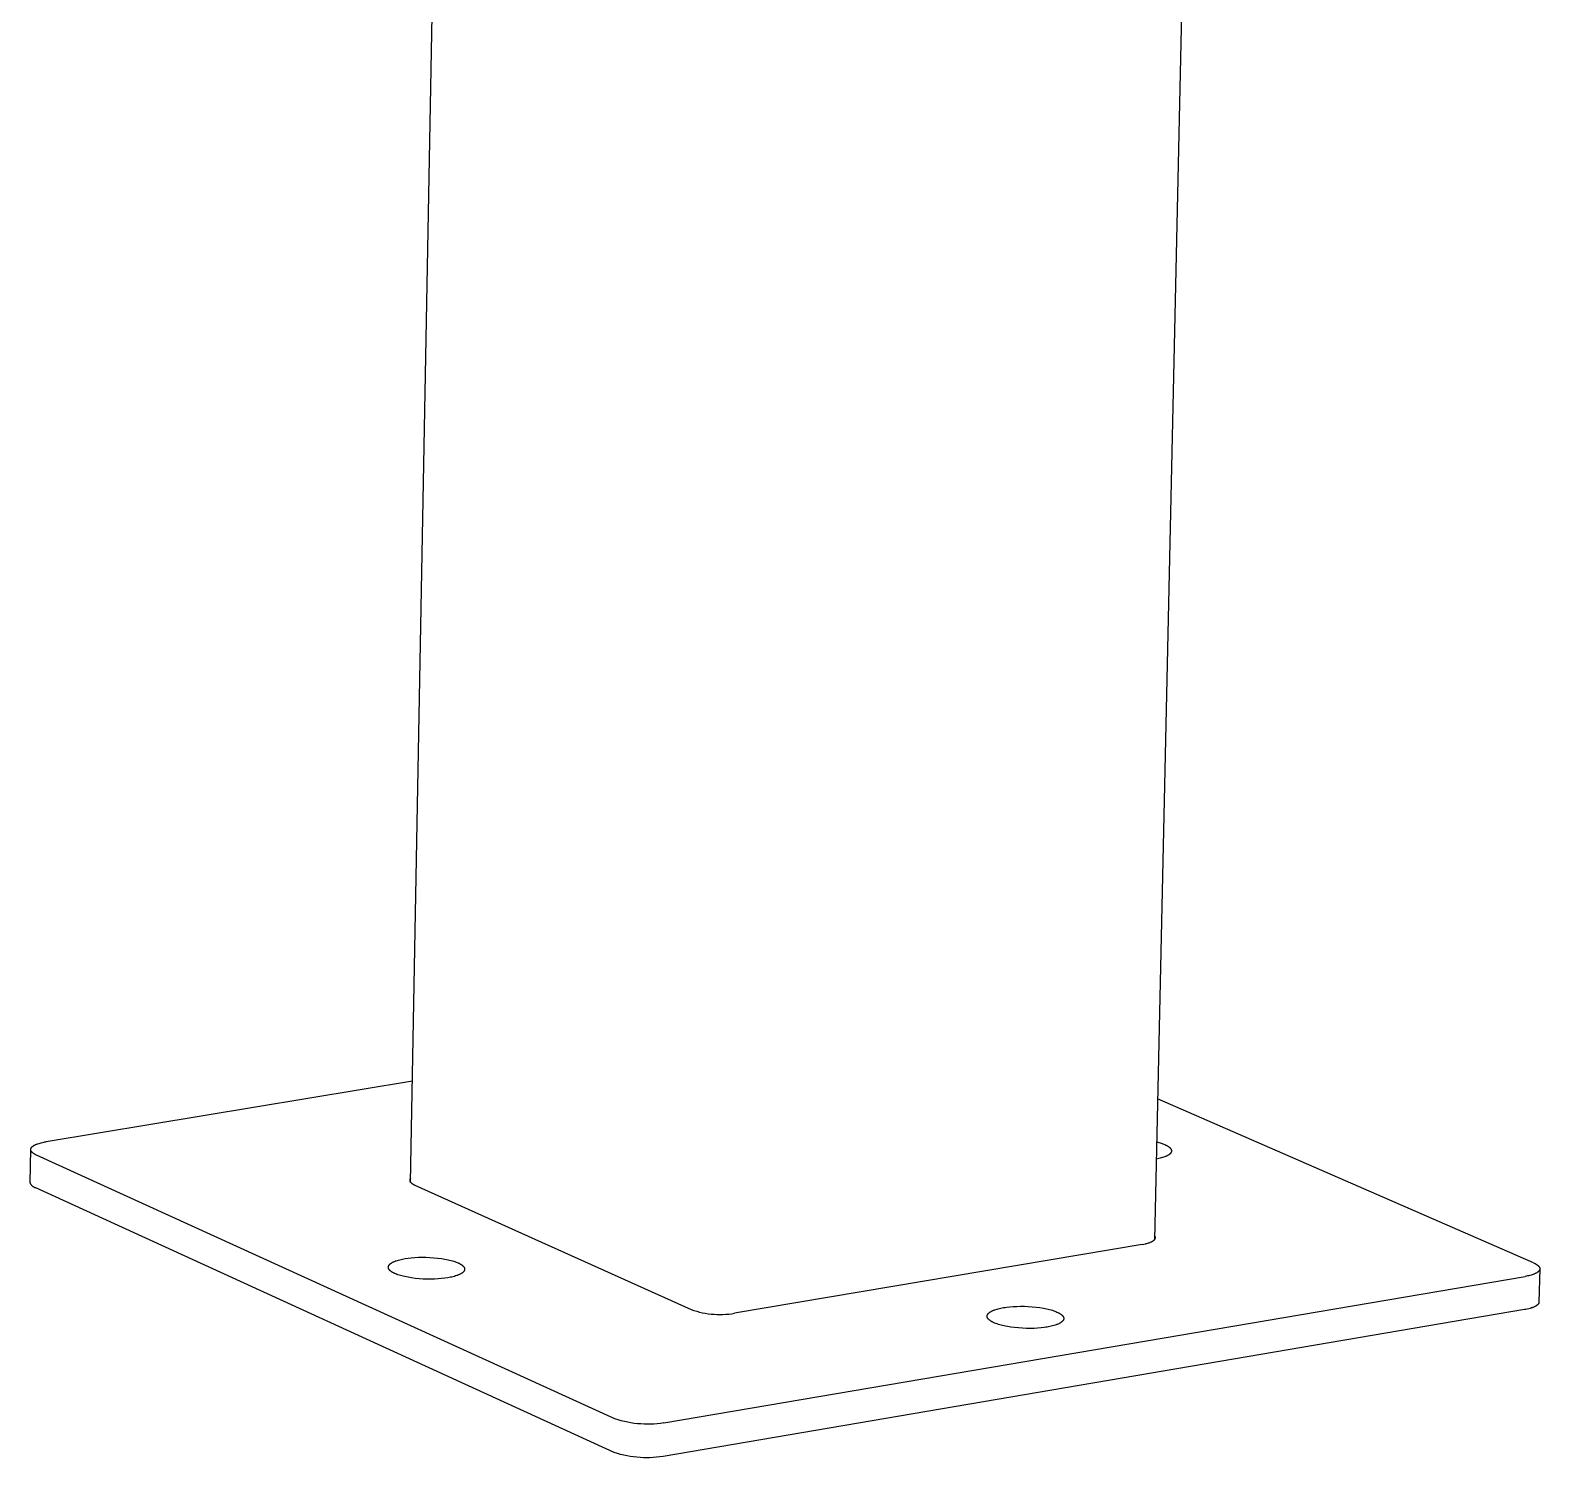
# Model space of a CAD drawing. Header units: millimetres. Extents: x -1656 to 3995, y -637 to 3312.
# Drawn here: x -75.4 to 104.4, y -0.2 to 169.8 of the extents above; entities that cross this region are included whole.
import ezdxf

# ---------------------------------------------------------------- set-up
doc = ezdxf.new("R2010")
doc.units = ezdxf.units.MM
doc.header["$MEASUREMENT"] = 0
doc.layers.add('Utwórz2D linie widoczne', color=7, linetype='Continuous', true_color=0x000000)

msp = doc.modelspace()

# ---------------------------------------------------------------- linework, layer by layer
at = {"layer": 'Utwórz2D linie widoczne'}
for p, q in [((-30.07, 32.64), (-15.07, 840.32)), ((76.47, 837.06), (58.51, 25.8)), ((-29.84, 44.67), (-73.48, 37.48)), ((103.66, 23.05), (58.89, 42.58)), ((-75.38, 32.63), (-75.32, 36.54)), ((-75.32, 36.56), (-75.31, 36.57)), ((-75.32, 36.55), (-75.32, 36.56)), ((-75.32, 36.56), (-75.32, 36.56)), ((-75.32, 36.54), (-75.32, 36.55)), ((-75.32, 36.53), (-75.32, 36.54)), ((-75.31, 36.52), (-75.32, 36.53)), ((-75.32, 36.53), (-75.32, 36.53)), ((-75.31, 36.62), (-75.3, 36.63)), ((-75.31, 36.61), (-75.31, 36.62)), ((-75.31, 36.62), (-75.31, 36.62)), ((-75.31, 36.6), (-75.31, 36.61)), ((-75.31, 36.59), (-75.31, 36.6)), ((-75.31, 36.58), (-75.31, 36.59)), ((-75.31, 36.59), (-75.31, 36.59)), ((-75.31, 36.57), (-75.31, 36.58)), ((-75.31, 36.51), (-75.31, 36.52)), ((-75.31, 36.5), (-75.31, 36.51)), ((-75.31, 36.49), (-75.31, 36.5)), ((-75.31, 36.5), (-75.31, 36.5)), ((-75.31, 36.48), (-75.31, 36.49)), ((-75.31, 36.47), (-75.31, 36.48)), ((-75.3, 36.46), (-75.31, 36.47)), ((-75.31, 36.47), (-75.31, 36.47)), ((-75.3, 36.66), (-75.29, 36.67)), ((-75.3, 36.65), (-75.3, 36.66)), ((-75.3, 36.64), (-75.3, 36.65)), ((-75.3, 36.63), (-75.3, 36.64)), ((-75.3, 36.64), (-75.3, 36.64)), ((-75.3, 36.45), (-75.3, 36.46)), ((-75.3, 36.44), (-75.3, 36.45)), ((-75.3, 36.43), (-75.3, 36.44)), ((-75.3, 36.44), (-75.3, 36.44)), ((-75.29, 36.42), (-75.3, 36.43)), ((-75.29, 36.68), (-75.28, 36.69)), ((-75.29, 36.67), (-75.29, 36.68)), ((-75.29, 36.67), (-75.29, 36.67)), ((-75.29, 36.41), (-75.29, 36.42)), ((-75.28, 36.4), (-75.29, 36.41)), ((-75.29, 36.41), (-75.29, 36.41)), ((-75.28, 36.7), (-75.27, 36.71)), ((-75.28, 36.69), (-75.28, 36.7)), ((-75.28, 36.7), (-75.28, 36.7)), ((-75.28, 36.39), (-75.28, 36.4)), ((-75.28, 36.38), (-75.28, 36.39)), ((-75.27, 36.38), (-75.28, 36.38)), ((-75.27, 36.72), (-75.26, 36.73)), ((-75.27, 36.71), (-75.27, 36.72)), ((-75.27, 36.36), (-75.27, 36.38)), ((-75.26, 36.35), (-75.27, 36.36)), ((-75.26, 36.74), (-75.25, 36.75)), ((-75.26, 36.73), (-75.26, 36.74)), ((-75.26, 36.73), (-75.26, 36.73)), ((-75.25, 36.33), (-75.26, 36.35)), ((-75.25, 36.75), (-75.24, 36.76)), ((-75.24, 36.32), (-75.25, 36.33)), ((-75.24, 36.76), (-75.23, 36.78)), ((-75.23, 36.3), (-75.24, 36.32)), ((-75.23, 36.78), (-75.22, 36.79)), ((-75.22, 36.29), (-75.23, 36.3)), ((-75.22, 36.79), (-75.21, 36.81)), ((-75.21, 36.28), (-75.22, 36.29)), ((-75.21, 36.81), (-75.2, 36.82)), ((-75.2, 36.26), (-75.21, 36.28)), ((-75.2, 36.82), (-75.18, 36.84)), ((-75.18, 36.25), (-75.2, 36.26)), ((-75.18, 36.84), (-75.17, 36.85)), ((-75.17, 36.23), (-75.18, 36.25)), ((-75.17, 36.85), (-75.16, 36.86)), ((-75.16, 36.22), (-75.17, 36.23)), ((-75.16, 36.86), (-75.14, 36.88)), ((-75.14, 36.21), (-75.16, 36.22)), ((-75.14, 36.88), (-75.13, 36.89)), ((-75.13, 36.19), (-75.14, 36.21)), ((-75.13, 36.89), (-75.11, 36.91)), ((-75.11, 36.18), (-75.13, 36.19)), ((-75.11, 36.91), (-75.09, 36.92)), ((-75.1, 36.16), (-75.11, 36.18)), ((-75.08, 36.15), (-75.1, 36.16)), ((-75.09, 36.92), (-75.07, 36.93)), ((-75.07, 36.14), (-75.08, 36.15)), ((-75.07, 36.93), (-75.06, 36.95)), ((-75.03, 36.11), (-75.07, 36.14)), ((-75.06, 36.95), (-75.04, 36.96)), ((-75.04, 36.96), (-75.02, 36.97)), ((-74.99, 36.08), (-75.03, 36.11)), ((-75.02, 36.97), (-74.98, 37)), ((-74.96, 36.06), (-74.99, 36.08)), ((-74.98, 37), (-74.94, 37.03)), ((-74.92, 36.03), (-74.96, 36.06)), ((-74.94, 37.03), (-74.89, 37.05)), ((-74.87, 36.01), (-74.92, 36.03)), ((-74.89, 37.05), (-74.84, 37.08)), ((-74.83, 35.98), (-74.87, 36.01)), ((-74.84, 37.08), (-74.79, 37.1)), ((-74.78, 35.96), (-74.83, 35.98)), ((-74.79, 37.1), (-74.74, 37.13)), ((-74.74, 37.13), (-74.69, 37.15)), ((-74.69, 37.15), (-74.63, 37.17)), ((-74.63, 37.17), (-74.58, 37.2)), ((-74.58, 37.2), (-74.52, 37.22)), ((-74.52, 37.22), (-74.46, 37.24)), ((-74.46, 37.24), (-74.33, 37.28)), ((-74.33, 37.28), (-74.2, 37.32)), ((-74.2, 37.32), (-74.06, 37.36)), ((-74.06, 37.36), (-73.92, 37.39)), ((-73.92, 37.39), (-73.77, 37.42)), ((-73.77, 37.42), (-73.63, 37.45)), ((-73.63, 37.45), (-73.48, 37.48)), ((58.77, 37.45), (58.92, 37.41)), ((58.92, 37.41), (59.05, 37.38)), ((59.05, 37.38), (59.19, 37.34)), ((59.19, 37.34), (59.31, 37.3)), ((59.31, 37.3), (59.43, 37.26)), ((59.43, 37.26), (59.54, 37.22)), ((59.54, 37.22), (59.65, 37.18)), ((59.65, 37.18), (59.74, 37.13)), ((59.74, 37.13), (59.85, 37.08)), ((59.85, 37.08), (59.91, 37.06)), ((59.91, 37.06), (59.96, 37.03)), ((59.96, 37.03), (60.01, 37.01)), ((60.01, 37.01), (60.05, 36.98)), ((60.05, 36.98), (60.1, 36.95)), ((60.1, 36.95), (60.14, 36.92)), ((60.14, 36.92), (60.19, 36.9)), ((60.19, 36.9), (60.23, 36.87)), ((60.23, 36.87), (60.27, 36.84)), ((60.27, 36.84), (60.3, 36.81)), ((60.3, 35.96), (60.28, 35.95)), ((60.3, 36.81), (60.32, 36.79)), ((60.32, 35.98), (60.3, 35.96)), ((60.32, 36.79), (60.34, 36.78)), ((60.34, 35.99), (60.32, 35.98)), ((60.34, 36.78), (60.35, 36.76)), ((60.35, 36.01), (60.34, 35.99)), ((60.35, 36.76), (60.37, 36.75)), ((60.37, 36.02), (60.35, 36.01)), ((60.37, 36.75), (60.38, 36.73)), ((60.38, 36.04), (60.37, 36.02)), ((60.38, 36.73), (60.4, 36.72)), ((60.4, 36.05), (60.38, 36.04)), ((60.4, 36.72), (60.41, 36.7)), ((60.41, 36.07), (60.4, 36.05)), ((60.41, 36.7), (60.42, 36.69)), ((60.43, 36.08), (60.41, 36.07)), ((60.42, 36.69), (60.44, 36.67)), ((60.44, 36.1), (60.43, 36.08)), ((60.44, 36.67), (60.45, 36.66)), ((60.45, 36.11), (60.44, 36.1)), ((60.45, 36.66), (60.46, 36.64)), ((60.46, 36.13), (60.45, 36.11)), ((60.46, 36.64), (60.47, 36.62)), ((60.48, 36.15), (60.46, 36.13)), ((60.47, 36.62), (60.48, 36.61)), ((60.48, 36.61), (60.49, 36.59)), ((60.49, 36.16), (60.48, 36.15)), ((60.49, 36.59), (60.5, 36.58)), ((60.5, 36.18), (60.49, 36.17)), ((60.49, 36.17), (60.49, 36.16)), ((60.5, 36.58), (60.51, 36.56)), ((60.51, 36.2), (60.5, 36.19)), ((60.5, 36.19), (60.5, 36.19)), ((60.5, 36.19), (60.5, 36.18)), ((60.51, 36.56), (60.51, 36.55)), ((60.51, 36.55), (60.52, 36.55)), ((60.52, 36.22), (60.51, 36.21)), ((60.51, 36.21), (60.51, 36.2)), ((60.52, 36.55), (60.52, 36.54)), ((60.52, 36.54), (60.52, 36.53)), ((60.52, 36.53), (60.53, 36.52)), ((60.53, 36.24), (60.52, 36.23)), ((60.52, 36.23), (60.52, 36.22)), ((60.52, 36.22), (60.52, 36.22)), ((60.53, 36.52), (60.53, 36.51)), ((60.53, 36.51), (60.53, 36.51)), ((60.53, 36.51), (60.53, 36.5)), ((60.53, 36.5), (60.54, 36.49)), ((60.54, 36.27), (60.53, 36.26)), ((60.53, 36.26), (60.53, 36.26)), ((60.53, 36.26), (60.53, 36.25)), ((60.53, 36.25), (60.53, 36.24)), ((60.54, 36.49), (60.54, 36.48)), ((60.54, 36.48), (60.54, 36.47)), ((60.54, 36.47), (60.54, 36.47)), ((60.54, 36.47), (60.54, 36.46)), ((60.54, 36.46), (60.55, 36.45)), ((60.55, 36.3), (60.54, 36.3)), ((60.54, 36.3), (60.54, 36.29)), ((60.54, 36.29), (60.54, 36.28)), ((60.54, 36.28), (60.54, 36.27)), ((60.55, 36.45), (60.55, 36.44)), ((60.55, 36.44), (60.55, 36.43)), ((60.55, 36.43), (60.55, 36.43)), ((60.55, 36.43), (60.55, 36.42)), ((60.55, 36.42), (60.55, 36.41)), ((60.55, 36.41), (60.55, 36.4)), ((60.55, 36.4), (60.55, 36.39)), ((60.55, 36.39), (60.55, 36.38)), ((60.55, 36.38), (60.55, 36.38)), ((60.55, 36.38), (60.55, 36.37)), ((60.55, 36.37), (60.55, 36.36)), ((60.55, 36.36), (60.55, 36.35)), ((60.55, 36.35), (60.55, 36.34)), ((60.55, 36.34), (60.55, 36.34)), ((60.55, 36.34), (60.55, 36.33)), ((60.55, 36.33), (60.55, 36.32)), ((60.55, 36.32), (60.55, 36.31)), ((60.55, 36.31), (60.55, 36.3)), ((-74.74, 35.93), (-74.78, 35.96)), ((-74.69, 35.91), (-74.74, 35.93)), ((-74.64, 35.89), (-74.69, 35.91)), ((-5.73, 4.48), (-74.64, 35.89)), ((58.88, 35.44), (58.73, 35.41)), ((59.04, 35.47), (58.88, 35.44)), ((59.19, 35.5), (59.04, 35.47)), ((59.34, 35.54), (59.19, 35.5)), ((59.48, 35.58), (59.34, 35.54)), ((59.61, 35.63), (59.48, 35.58)), ((59.74, 35.67), (59.61, 35.63)), ((59.8, 35.7), (59.74, 35.67)), ((59.86, 35.72), (59.8, 35.7)), ((59.92, 35.74), (59.86, 35.72)), ((59.97, 35.77), (59.92, 35.74)), ((60.03, 35.8), (59.97, 35.77)), ((60.08, 35.82), (60.03, 35.8)), ((60.13, 35.85), (60.08, 35.82)), ((60.17, 35.88), (60.13, 35.85)), ((60.22, 35.91), (60.17, 35.88)), ((60.24, 35.92), (60.22, 35.91)), ((60.26, 35.93), (60.24, 35.92)), ((60.28, 35.95), (60.26, 35.93)), ((-75.37, 32.6), (-75.38, 32.63)), ((-75.36, 32.57), (-75.37, 32.6)), ((-75.35, 32.54), (-75.36, 32.57)), ((-75.34, 32.51), (-75.35, 32.54)), ((-75.33, 32.48), (-75.34, 32.51)), ((-75.31, 32.45), (-75.33, 32.48)), ((-75.3, 32.42), (-75.31, 32.45)), ((-75.28, 32.39), (-75.3, 32.42)), ((-75.27, 32.37), (-75.28, 32.39)), ((-75.25, 32.34), (-75.27, 32.37)), ((-30.17, 32.93), (-30.18, 32.93)), ((-30.18, 32.93), (-30.18, 32.92)), ((-30.18, 32.92), (-30.18, 32.91)), ((-30.18, 32.91), (-30.18, 32.91)), ((-30.18, 32.91), (-30.18, 32.9)), ((-30.18, 32.9), (-30.18, 32.89)), ((-30.18, 32.89), (-30.18, 32.88)), ((-30.18, 32.88), (-30.18, 32.88)), ((-30.18, 32.88), (-30.18, 32.87)), ((-30.18, 32.87), (-30.17, 32.86)), ((-30.16, 32.99), (-30.17, 32.98)), ((-30.17, 32.98), (-30.17, 32.97)), ((-30.17, 32.97), (-30.17, 32.96)), ((-30.17, 32.96), (-30.17, 32.96)), ((-30.17, 32.96), (-30.17, 32.95)), ((-30.17, 32.95), (-30.17, 32.94)), ((-30.17, 32.94), (-30.17, 32.93)), ((-30.17, 32.86), (-30.17, 32.85)), ((-30.17, 32.85), (-30.17, 32.85)), ((-30.17, 32.85), (-30.17, 32.84)), ((-30.17, 32.84), (-30.17, 32.83)), ((-30.17, 32.83), (-30.17, 32.83)), ((-30.17, 32.83), (-30.17, 32.82)), ((-30.17, 32.82), (-30.16, 32.81)), ((-30.15, 33.01), (-30.16, 33.01)), ((-30.16, 33.01), (-30.16, 33)), ((-30.16, 33), (-30.16, 32.99)), ((-30.16, 32.99), (-30.16, 32.99)), ((-30.16, 32.81), (-30.16, 32.8)), ((-30.16, 32.8), (-30.16, 32.8)), ((-30.16, 32.8), (-30.16, 32.79)), ((-30.16, 32.79), (-30.15, 32.78)), ((-30.14, 33.04), (-30.15, 33.04)), ((-30.15, 33.04), (-30.15, 33.03)), ((-30.15, 33.03), (-30.15, 33.02)), ((-30.15, 33.02), (-30.15, 33.01)), ((-30.15, 32.78), (-30.15, 32.78)), ((-30.15, 32.78), (-30.15, 32.77)), ((-30.15, 32.77), (-30.14, 32.76)), ((-30.13, 33.06), (-30.14, 33.06)), ((-30.14, 33.06), (-30.14, 33.05)), ((-30.14, 33.05), (-30.14, 33.04)), ((-30.14, 32.76), (-30.14, 32.75)), ((-30.14, 32.75), (-30.14, 32.75)), ((-30.14, 32.75), (-30.13, 32.74)), ((-30.12, 33.08), (-30.13, 33.07)), ((-30.13, 33.07), (-30.13, 33.06)), ((-30.13, 32.74), (-30.13, 32.73)), ((-30.13, 32.73), (-30.13, 32.73)), ((-30.13, 32.73), (-30.12, 32.72)), ((-30.11, 33.09), (-30.12, 33.09)), ((-30.12, 33.09), (-30.12, 33.08)), ((-30.12, 32.72), (-30.11, 32.7)), ((-30.1, 33.11), (-30.11, 33.1)), ((-30.11, 33.1), (-30.11, 33.09)), ((-30.11, 32.7), (-30.1, 32.69)), ((-30.09, 33.12), (-30.1, 33.11)), ((-30.1, 32.69), (-30.09, 32.68)), ((-30.08, 33.13), (-30.09, 33.12)), ((-30.09, 32.68), (-30.08, 32.66)), ((-30.07, 33.15), (-30.08, 33.13)), ((-30.08, 32.66), (-30.07, 32.65)), ((-30.06, 33.16), (-30.07, 33.15)), ((-30.07, 32.65), (-30.06, 32.64)), ((-30.06, 32.64), (-30.05, 32.62)), ((-30.05, 32.62), (-30.04, 32.61)), ((-30.04, 32.61), (-30.02, 32.59)), ((-30.02, 32.59), (-30.01, 32.58)), ((-30.01, 32.58), (-29.99, 32.57)), ((-29.99, 32.57), (-29.98, 32.55)), ((-29.98, 32.55), (-29.96, 32.54)), ((-29.96, 32.54), (-29.95, 32.53)), ((-29.95, 32.53), (-29.93, 32.51)), ((-29.93, 32.51), (-29.89, 32.49)), ((-29.89, 32.49), (-29.86, 32.46)), ((-29.86, 32.46), (-29.82, 32.44)), ((-29.82, 32.44), (-29.78, 32.41)), ((-29.78, 32.41), (-29.73, 32.39)), ((-29.73, 32.39), (-29.69, 32.37)), ((-29.69, 32.37), (-29.65, 32.34)), ((-75.23, 32.31), (-75.25, 32.34)), ((-75.21, 32.29), (-75.23, 32.31)), ((-75.19, 32.26), (-75.21, 32.29)), ((-75.17, 32.24), (-75.19, 32.26)), ((-75.15, 32.22), (-75.17, 32.24)), ((-75.12, 32.19), (-75.15, 32.22)), ((-75.1, 32.17), (-75.12, 32.19)), ((-75.08, 32.15), (-75.1, 32.17)), ((-75.05, 32.13), (-75.08, 32.15)), ((-75.03, 32.11), (-75.05, 32.13)), ((-75, 32.09), (-75.03, 32.11)), ((-74.97, 32.08), (-75, 32.09)), ((-74.94, 32.06), (-74.97, 32.08)), ((-74.92, 32.05), (-74.94, 32.06)), ((-74.89, 32.03), (-74.92, 32.05)), ((-74.86, 32.02), (-74.89, 32.03)), ((-74.83, 32), (-74.86, 32.02)), ((-74.8, 31.99), (-74.83, 32)), ((-74.77, 31.98), (-74.8, 31.99)), ((-74.74, 31.97), (-74.77, 31.98)), ((-74.71, 31.97), (-74.74, 31.97)), ((-5.81, 0.48), (-74.71, 31.97)), ((-29.65, 32.34), (-29.6, 32.32)), ((-29.6, 32.32), (-29.55, 32.3)), ((-29.55, 32.3), (3.33, 17.48)), ((57.04, 25.24), (8.51, 17.06)), ((57.04, 25.24), (57.24, 25.28)), ((57.24, 25.28), (57.44, 25.32)), ((57.44, 25.32), (57.53, 25.34)), ((57.53, 25.34), (57.63, 25.37)), ((57.63, 25.37), (57.72, 25.39)), ((57.72, 25.39), (57.81, 25.42)), ((57.81, 25.42), (57.89, 25.45)), ((57.89, 25.45), (57.97, 25.48)), ((57.97, 25.48), (58.05, 25.51)), ((58.05, 25.51), (58.12, 25.54)), ((58.12, 25.54), (58.16, 25.56)), ((58.16, 25.56), (58.19, 25.57)), ((58.19, 25.57), (58.23, 25.59)), ((58.23, 25.59), (58.26, 25.61)), ((58.26, 25.61), (58.29, 25.63)), ((58.29, 25.63), (58.32, 25.64)), ((58.32, 25.64), (58.35, 25.66)), ((58.35, 25.66), (58.37, 25.68)), ((58.37, 25.68), (58.4, 25.7)), ((58.4, 25.7), (58.42, 25.72)), ((58.42, 25.72), (58.45, 25.74)), ((58.45, 25.74), (58.47, 25.76)), ((58.47, 25.76), (58.48, 25.77)), ((58.48, 25.77), (58.49, 25.77)), ((58.49, 25.77), (58.5, 25.78)), ((58.5, 25.78), (58.51, 25.79)), ((58.51, 25.79), (58.52, 25.8)), ((58.52, 25.8), (58.53, 25.81)), ((58.53, 26.31), (58.53, 26.32)), ((58.54, 26.3), (58.53, 26.31)), ((58.53, 25.81), (58.54, 25.82)), ((58.55, 26.29), (58.54, 26.3)), ((58.54, 25.83), (58.55, 25.84)), ((58.54, 25.82), (58.54, 25.83)), ((58.56, 26.28), (58.55, 26.29)), ((58.55, 25.84), (58.56, 25.85)), ((58.56, 26.27), (58.56, 26.28)), ((58.57, 26.26), (58.56, 26.27)), ((58.56, 25.85), (58.57, 25.86)), ((58.58, 26.25), (58.57, 26.26)), ((58.57, 25.87), (58.58, 25.88)), ((58.57, 25.86), (58.57, 25.87)), ((58.58, 26.24), (58.58, 26.25)), ((58.59, 26.23), (58.58, 26.24)), ((58.58, 25.88), (58.59, 25.89)), ((58.59, 26.22), (58.59, 26.23)), ((58.6, 26.21), (58.59, 26.22)), ((58.59, 25.9), (58.6, 25.91)), ((58.59, 25.89), (58.59, 25.9)), ((58.6, 26.2), (58.6, 26.21)), ((58.61, 26.19), (58.6, 26.2)), ((58.6, 25.92), (58.61, 25.93)), ((58.6, 25.91), (58.6, 25.92)), ((58.61, 26.18), (58.61, 26.19)), ((58.62, 26.17), (58.61, 26.18)), ((58.61, 25.95), (58.62, 25.96)), ((58.61, 25.94), (58.61, 25.95)), ((58.61, 25.93), (58.61, 25.94)), ((58.62, 26.16), (58.62, 26.17)), ((58.62, 26.15), (58.62, 26.16)), ((58.63, 26.14), (58.62, 26.15)), ((58.62, 25.99), (58.63, 26)), ((58.62, 25.98), (58.62, 25.99)), ((58.62, 25.96), (58.62, 25.98)), ((58.63, 26.13), (58.63, 26.14)), ((58.63, 26.12), (58.63, 26.13)), ((58.63, 26.11), (58.63, 26.12)), ((58.63, 26.1), (58.63, 26.11)), ((58.63, 26.09), (58.63, 26.1)), ((58.63, 26.08), (58.63, 26.09)), ((58.63, 26.07), (58.63, 26.08)), ((58.63, 26.06), (58.63, 26.07)), ((58.63, 26.05), (58.63, 26.06)), ((58.63, 26.04), (58.63, 26.05)), ((58.63, 26.03), (58.63, 26.04)), ((58.63, 26.02), (58.63, 26.03)), ((58.63, 26.01), (58.63, 26.02)), ((58.63, 26), (58.63, 26.01)), ((-31.65, 23.35), (-31.51, 23.39)), ((-31.51, 23.39), (-31.36, 23.43)), ((-31.36, 23.43), (-31.2, 23.47)), ((-31.2, 23.47), (-31.04, 23.5)), ((-31.04, 23.5), (-30.88, 23.53)), ((-30.88, 23.53), (-30.71, 23.56)), ((-30.71, 23.56), (-30.36, 23.62)), ((-30.36, 23.62), (-29.99, 23.66)), ((-29.99, 23.66), (-29.58, 23.69)), ((-29.58, 23.69), (-29.15, 23.72)), ((-29.15, 23.72), (-28.7, 23.73)), ((-28.7, 23.73), (-28.24, 23.72)), ((-28.24, 23.72), (-27.77, 23.7)), ((-27.77, 23.7), (-27.31, 23.67)), ((-27.31, 23.67), (-26.85, 23.63)), ((-26.85, 23.63), (-26.41, 23.57)), ((-26.41, 23.57), (-26.2, 23.54)), ((-26.2, 23.54), (-26, 23.5)), ((-26, 23.5), (-25.8, 23.47)), ((-25.8, 23.47), (-25.61, 23.43)), ((-25.61, 23.43), (-25.43, 23.38)), ((-25.43, 23.38), (-25.26, 23.34)), ((-32.73, 22.54), (-32.72, 22.55)), ((-32.73, 22.53), (-32.73, 22.54)), ((-32.73, 22.52), (-32.73, 22.53)), ((-32.72, 22.51), (-32.73, 22.52)), ((-32.73, 22.52), (-32.73, 22.52)), ((-32.72, 22.61), (-32.72, 22.62)), ((-32.72, 22.62), (-32.71, 22.62)), ((-32.72, 22.6), (-32.72, 22.61)), ((-32.72, 22.59), (-32.72, 22.6)), ((-32.72, 22.58), (-32.72, 22.59)), ((-32.72, 22.57), (-32.72, 22.58)), ((-32.72, 22.56), (-32.72, 22.57)), ((-32.72, 22.57), (-32.72, 22.57)), ((-32.72, 22.55), (-32.72, 22.56)), ((-32.72, 22.5), (-32.72, 22.51)), ((-32.72, 22.49), (-32.72, 22.5)), ((-32.72, 22.48), (-32.72, 22.49)), ((-32.72, 22.47), (-32.72, 22.48)), ((-32.72, 22.46), (-32.72, 22.47)), ((-32.72, 22.47), (-32.72, 22.47)), ((-32.72, 22.45), (-32.72, 22.46)), ((-32.71, 22.44), (-32.72, 22.45)), ((-32.71, 22.65), (-32.7, 22.66)), ((-32.71, 22.64), (-32.71, 22.65)), ((-32.71, 22.63), (-32.71, 22.64)), ((-32.71, 22.62), (-32.71, 22.63)), ((-32.71, 22.43), (-32.71, 22.44)), ((-32.71, 22.42), (-32.71, 22.43)), ((-32.71, 22.41), (-32.71, 22.42)), ((-32.71, 22.42), (-32.71, 22.42)), ((-32.7, 22.4), (-32.71, 22.41)), ((-32.7, 22.67), (-32.69, 22.68)), ((-32.7, 22.66), (-32.7, 22.67)), ((-32.7, 22.67), (-32.7, 22.67)), ((-32.7, 22.39), (-32.7, 22.4)), ((-32.7, 22.38), (-32.7, 22.39)), ((-32.69, 22.37), (-32.7, 22.38)), ((-32.69, 22.7), (-32.68, 22.71)), ((-32.69, 22.69), (-32.69, 22.7)), ((-32.69, 22.68), (-32.69, 22.69)), ((-32.69, 22.36), (-32.69, 22.37)), ((-32.69, 22.37), (-32.69, 22.37)), ((-32.68, 22.35), (-32.69, 22.36)), ((-32.68, 22.71), (-32.68, 22.72)), ((-32.68, 22.72), (-32.67, 22.72)), ((-32.67, 22.33), (-32.68, 22.35)), ((-32.67, 22.74), (-32.66, 22.75)), ((-32.67, 22.73), (-32.67, 22.74)), ((-32.67, 22.72), (-32.67, 22.73)), ((-32.66, 22.32), (-32.67, 22.33)), ((-32.66, 22.75), (-32.65, 22.77)), ((-32.66, 22.3), (-32.66, 22.32)), ((-32.64, 22.28), (-32.66, 22.3)), ((-32.65, 22.77), (-32.64, 22.78)), ((-32.64, 22.78), (-32.63, 22.8)), ((-32.63, 22.27), (-32.64, 22.28)), ((-32.63, 22.8), (-32.62, 22.81)), ((-32.62, 22.25), (-32.63, 22.27)), ((-32.62, 22.81), (-32.6, 22.83)), ((-32.61, 22.24), (-32.62, 22.25)), ((-32.6, 22.22), (-32.61, 22.24)), ((-32.6, 22.83), (-32.59, 22.85)), ((-32.58, 22.2), (-32.6, 22.22)), ((-32.59, 22.85), (-32.57, 22.86)), ((-32.57, 22.19), (-32.58, 22.2)), ((-32.57, 22.86), (-32.56, 22.88)), ((-32.55, 22.17), (-32.57, 22.19)), ((-32.56, 22.88), (-32.54, 22.89)), ((-32.54, 22.16), (-32.55, 22.17)), ((-32.54, 22.89), (-32.52, 22.91)), ((-32.52, 22.14), (-32.54, 22.16)), ((-32.52, 22.91), (-32.51, 22.93)), ((-32.51, 22.13), (-32.52, 22.14)), ((-32.51, 22.93), (-32.49, 22.94)), ((-32.49, 22.11), (-32.51, 22.13)), ((-32.49, 22.94), (-32.47, 22.96)), ((-32.47, 22.09), (-32.49, 22.11)), ((-32.47, 22.96), (-32.45, 22.97)), ((-32.45, 22.08), (-32.47, 22.09)), ((-32.45, 22.97), (-32.43, 22.99)), ((-32.43, 22.06), (-32.45, 22.08)), ((-32.43, 22.99), (-32.41, 23)), ((-32.39, 22.03), (-32.43, 22.06)), ((-32.41, 23), (-32.39, 23.02)), ((-32.39, 23.02), (-32.36, 23.03)), ((-32.35, 22), (-32.39, 22.03)), ((-32.36, 23.03), (-32.32, 23.06)), ((-32.31, 21.98), (-32.35, 22)), ((-32.32, 23.06), (-32.27, 23.09)), ((-32.26, 21.95), (-32.31, 21.98)), ((-32.27, 23.09), (-32.22, 23.12)), ((-32.22, 21.92), (-32.26, 21.95)), ((-32.22, 23.12), (-32.16, 23.15)), ((-32.17, 21.89), (-32.22, 21.92)), ((-32.12, 21.86), (-32.17, 21.89)), ((-32.16, 23.15), (-32.11, 23.17)), ((-32.06, 21.84), (-32.12, 21.86)), ((-32.11, 23.17), (-32.05, 23.2)), ((-32.01, 21.81), (-32.06, 21.84)), ((-32.05, 23.2), (-31.99, 23.23)), ((-31.96, 21.78), (-32.01, 21.81)), ((-31.99, 23.23), (-31.92, 23.25)), ((-31.84, 21.73), (-31.96, 21.78)), ((-31.92, 23.25), (-31.86, 23.28)), ((-31.86, 23.28), (-31.79, 23.3)), ((-31.71, 21.68), (-31.84, 21.73)), ((-31.79, 23.3), (-31.65, 23.35)), ((-31.58, 21.63), (-31.71, 21.68)), ((-31.43, 21.59), (-31.58, 21.63)), ((-31.28, 21.54), (-31.43, 21.59)), ((-25.26, 23.34), (-25.09, 23.29)), ((-25.09, 23.29), (-24.94, 23.25)), ((-24.94, 23.25), (-24.79, 23.2)), ((-24.79, 23.2), (-24.66, 23.15)), ((-24.66, 23.15), (-24.53, 23.1)), ((-24.53, 23.1), (-24.41, 23.05)), ((-24.44, 21.58), (-24.5, 21.56)), ((-24.38, 21.61), (-24.44, 21.58)), ((-24.41, 23.05), (-24.36, 23.02)), ((-24.31, 21.63), (-24.38, 21.61)), ((-24.36, 23.02), (-24.3, 23)), ((-24.26, 21.66), (-24.31, 21.63)), ((-24.3, 23), (-24.25, 22.97)), ((-24.2, 21.69), (-24.26, 21.66)), ((-24.25, 22.97), (-24.2, 22.94)), ((-24.2, 22.94), (-24.15, 22.91)), ((-24.15, 21.71), (-24.2, 21.69)), ((-24.15, 22.91), (-24.1, 22.89)), ((-24.09, 21.74), (-24.15, 21.71)), ((-24.1, 22.89), (-24.06, 22.86)), ((-24.04, 21.77), (-24.09, 21.74)), ((-24.06, 22.86), (-24.02, 22.83)), ((-24, 21.8), (-24.04, 21.77)), ((-24.02, 22.83), (-23.97, 22.8)), ((-23.98, 21.82), (-24, 21.8)), ((-23.95, 21.83), (-23.98, 21.82)), ((-23.97, 22.8), (-23.93, 22.77)), ((-23.93, 21.85), (-23.95, 21.83)), ((-23.93, 22.77), (-23.92, 22.75)), ((-23.91, 21.86), (-23.93, 21.85)), ((-23.92, 22.75), (-23.9, 22.74)), ((-23.89, 21.88), (-23.91, 21.86)), ((-23.9, 22.74), (-23.88, 22.72)), ((-23.87, 21.89), (-23.89, 21.88)), ((-23.88, 22.72), (-23.86, 22.71)), ((-23.86, 21.91), (-23.87, 21.89)), ((-23.86, 22.71), (-23.85, 22.69)), ((-23.84, 21.92), (-23.86, 21.91)), ((-23.85, 22.69), (-23.83, 22.68)), ((-23.82, 21.94), (-23.84, 21.92)), ((-23.83, 22.68), (-23.81, 22.66)), ((-23.81, 21.95), (-23.82, 21.94)), ((-23.81, 22.66), (-23.8, 22.64)), ((-23.79, 21.97), (-23.81, 21.95)), ((-23.8, 22.64), (-23.78, 22.63)), ((-23.78, 21.99), (-23.79, 21.97)), ((-23.78, 22.63), (-23.77, 22.61)), ((-23.76, 22), (-23.78, 21.99)), ((-23.77, 22.61), (-23.76, 22.6)), ((-23.76, 22.6), (-23.75, 22.58)), ((-23.75, 22.02), (-23.76, 22)), ((-23.75, 22.58), (-23.73, 22.56)), ((-23.74, 22.03), (-23.75, 22.02)), ((-23.72, 22.05), (-23.74, 22.03)), ((-23.73, 22.56), (-23.72, 22.55)), ((-23.72, 22.55), (-23.71, 22.53)), ((-23.71, 22.07), (-23.72, 22.05)), ((-23.71, 22.53), (-23.7, 22.52)), ((-23.7, 22.08), (-23.71, 22.07)), ((-23.7, 22.52), (-23.69, 22.5)), ((-23.69, 22.1), (-23.7, 22.09)), ((-23.7, 22.09), (-23.7, 22.08)), ((-23.69, 22.5), (-23.68, 22.48)), ((-23.68, 22.12), (-23.69, 22.12)), ((-23.69, 22.12), (-23.69, 22.11)), ((-23.69, 22.11), (-23.69, 22.1)), ((-23.68, 22.48), (-23.68, 22.47)), ((-23.68, 22.47), (-23.68, 22.47)), ((-23.68, 22.47), (-23.67, 22.46)), ((-23.67, 22.14), (-23.68, 22.13)), ((-23.68, 22.13), (-23.68, 22.12)), ((-23.67, 22.46), (-23.67, 22.45)), ((-23.67, 22.45), (-23.67, 22.44)), ((-23.67, 22.44), (-23.66, 22.43)), ((-23.66, 22.17), (-23.67, 22.16)), ((-23.67, 22.16), (-23.67, 22.15)), ((-23.67, 22.15), (-23.67, 22.14)), ((-23.66, 22.43), (-23.66, 22.42)), ((-23.66, 22.42), (-23.66, 22.42)), ((-23.66, 22.42), (-23.66, 22.41)), ((-23.66, 22.41), (-23.65, 22.4)), ((-23.65, 22.2), (-23.66, 22.19)), ((-23.66, 22.19), (-23.66, 22.18)), ((-23.66, 22.18), (-23.66, 22.17)), ((-23.66, 22.17), (-23.66, 22.17)), ((-23.65, 22.4), (-23.65, 22.39)), ((-23.65, 22.39), (-23.65, 22.38)), ((-23.65, 22.38), (-23.65, 22.37)), ((-23.65, 22.37), (-23.65, 22.37)), ((-23.65, 22.37), (-23.65, 22.36)), ((-23.65, 22.36), (-23.64, 22.35)), ((-23.64, 22.24), (-23.65, 22.23)), ((-23.65, 22.23), (-23.65, 22.22)), ((-23.65, 22.22), (-23.65, 22.22)), ((-23.65, 22.22), (-23.65, 22.21)), ((-23.65, 22.21), (-23.65, 22.2)), ((-23.64, 22.35), (-23.64, 22.34)), ((-23.64, 22.34), (-23.64, 22.33)), ((-23.64, 22.33), (-23.64, 22.32)), ((-23.64, 22.32), (-23.64, 22.32)), ((-23.64, 22.32), (-23.64, 22.31)), ((-23.64, 22.31), (-23.64, 22.3)), ((-23.64, 22.3), (-23.64, 22.29)), ((-23.64, 22.29), (-23.64, 22.28)), ((-23.64, 22.28), (-23.64, 22.27)), ((-23.64, 22.27), (-23.64, 22.27)), ((-23.64, 22.27), (-23.64, 22.26)), ((-23.64, 22.26), (-23.64, 22.25)), ((-23.64, 22.25), (-23.64, 22.24)), ((103.38, 21.6), (103.25, 21.56)), ((103.51, 21.64), (103.38, 21.6)), ((103.63, 21.68), (103.51, 21.64)), ((103.69, 21.7), (103.63, 21.68)), ((103.66, 23.05), (103.76, 23.01)), ((103.75, 21.72), (103.69, 21.7)), ((103.8, 21.74), (103.75, 21.72)), ((103.76, 23.01), (103.81, 22.98)), ((103.86, 21.77), (103.8, 21.74)), ((103.81, 22.98), (103.86, 22.96)), ((103.86, 22.96), (103.91, 22.93)), ((103.91, 21.79), (103.86, 21.77)), ((103.91, 22.93), (103.95, 22.91)), ((103.96, 21.82), (103.91, 21.79)), ((103.95, 22.91), (103.99, 22.88)), ((104, 21.84), (103.96, 21.82)), ((103.99, 22.88), (104.04, 22.86)), ((104.05, 21.87), (104, 21.84)), ((104.04, 22.86), (104.08, 22.83)), ((104.09, 21.89), (104.05, 21.87)), ((104.08, 22.83), (104.11, 22.8)), ((104.11, 21.91), (104.09, 21.89)), ((104.11, 22.8), (104.15, 22.77)), ((104.13, 21.92), (104.11, 21.91)), ((104.15, 21.93), (104.13, 21.92)), ((104.15, 22.77), (104.17, 22.76)), ((104.17, 21.95), (104.15, 21.93)), ((104.17, 22.76), (104.19, 22.75)), ((104.19, 21.96), (104.17, 21.95)), ((104.19, 22.75), (104.2, 22.73)), ((104.2, 21.98), (104.19, 21.96)), ((104.2, 22.73), (104.22, 22.72)), ((104.22, 21.99), (104.2, 21.98)), ((104.22, 22.72), (104.23, 22.7)), ((104.24, 22), (104.22, 21.99)), ((104.23, 22.7), (104.25, 22.69)), ((104.25, 22.02), (104.24, 22)), ((104.25, 22.69), (104.26, 22.67)), ((104.27, 22.03), (104.25, 22.02)), ((104.26, 22.67), (104.28, 22.66)), ((104.28, 22.05), (104.27, 22.03)), ((104.28, 22.66), (104.29, 22.65)), ((104.29, 22.06), (104.28, 22.05)), ((104.29, 22.65), (104.3, 22.63)), ((104.31, 22.08), (104.29, 22.06)), ((104.3, 22.63), (104.31, 22.62)), ((104.31, 22.62), (104.32, 22.6)), ((104.32, 22.09), (104.31, 22.08)), ((104.32, 22.6), (104.34, 22.59)), ((104.42, 22.33), (104.32, 18.38)), ((104.33, 22.1), (104.32, 22.09)), ((104.34, 22.12), (104.33, 22.1)), ((104.34, 22.59), (104.35, 22.57)), ((104.35, 22.13), (104.34, 22.12)), ((104.35, 22.57), (104.35, 22.56)), ((104.35, 22.56), (104.36, 22.54)), ((104.36, 22.15), (104.35, 22.13)), ((104.36, 22.54), (104.37, 22.53)), ((104.37, 22.16), (104.36, 22.16)), ((104.36, 22.16), (104.36, 22.15)), ((104.37, 22.53), (104.38, 22.51)), ((104.38, 22.18), (104.37, 22.17)), ((104.37, 22.17), (104.37, 22.16)), ((104.38, 22.51), (104.38, 22.5)), ((104.38, 22.5), (104.39, 22.5)), ((104.39, 22.2), (104.38, 22.19)), ((104.38, 22.19), (104.38, 22.19)), ((104.38, 22.19), (104.38, 22.18)), ((104.39, 22.5), (104.39, 22.49)), ((104.39, 22.49), (104.39, 22.48)), ((104.39, 22.48), (104.4, 22.47)), ((104.4, 22.22), (104.39, 22.22)), ((104.39, 22.22), (104.39, 22.21)), ((104.39, 22.21), (104.39, 22.2)), ((104.4, 22.47), (104.4, 22.47)), ((104.4, 22.47), (104.4, 22.46)), ((104.4, 22.46), (104.4, 22.45)), ((104.4, 22.45), (104.41, 22.44)), ((104.41, 22.25), (104.4, 22.25)), ((104.4, 22.25), (104.4, 22.24)), ((104.4, 22.24), (104.4, 22.23)), ((104.4, 22.23), (104.4, 22.22)), ((104.41, 22.44), (104.41, 22.44)), ((104.41, 22.44), (104.41, 22.43)), ((104.41, 22.43), (104.41, 22.42)), ((104.41, 22.42), (104.41, 22.41)), ((104.41, 22.41), (104.41, 22.41)), ((104.41, 22.41), (104.42, 22.4)), ((104.42, 22.29), (104.41, 22.28)), ((104.41, 22.28), (104.41, 22.28)), ((104.41, 22.28), (104.41, 22.27)), ((104.41, 22.27), (104.41, 22.26)), ((104.41, 22.26), (104.41, 22.25)), ((104.42, 22.4), (104.42, 22.39)), ((104.42, 22.39), (104.42, 22.38)), ((104.42, 22.38), (104.42, 22.38)), ((104.42, 22.38), (104.42, 22.37)), ((104.42, 22.37), (104.42, 22.36)), ((104.42, 22.36), (104.42, 22.35)), ((104.42, 22.35), (104.42, 22.34)), ((104.42, 22.34), (104.42, 22.34)), ((104.42, 22.34), (104.42, 22.33)), ((104.42, 22.33), (104.42, 22.32)), ((104.42, 22.32), (104.42, 22.31)), ((104.42, 22.31), (104.42, 22.31)), ((104.42, 22.31), (104.42, 22.3)), ((104.42, 22.3), (104.42, 22.29)), ((-31.11, 21.49), (-31.28, 21.54)), ((-30.94, 21.45), (-31.11, 21.49)), ((-30.76, 21.41), (-30.94, 21.45)), ((-30.57, 21.37), (-30.76, 21.41)), ((-30.37, 21.33), (-30.57, 21.37)), ((-30.17, 21.29), (-30.37, 21.33)), ((-29.96, 21.26), (-30.17, 21.29)), ((-29.52, 21.2), (-29.96, 21.26)), ((-29.06, 21.16), (-29.52, 21.2)), ((-28.59, 21.13), (-29.06, 21.16)), ((-28.13, 21.11), (-28.59, 21.13)), ((-27.67, 21.11), (-28.13, 21.11)), ((-27.22, 21.12), (-27.67, 21.11)), ((-26.78, 21.14), (-27.22, 21.12)), ((-26.38, 21.17), (-26.78, 21.14)), ((-26, 21.21), (-26.38, 21.17)), ((-25.65, 21.27), (-26, 21.21)), ((-25.48, 21.3), (-25.65, 21.27)), ((-25.32, 21.33), (-25.48, 21.3)), ((-25.16, 21.36), (-25.32, 21.33)), ((-25, 21.4), (-25.16, 21.36)), ((-24.85, 21.44), (-25, 21.4)), ((-24.71, 21.49), (-24.85, 21.44)), ((-24.57, 21.53), (-24.71, 21.49)), ((-24.5, 21.56), (-24.57, 21.53)), ((0.08, 4), (102.67, 21.44)), ((102.82, 21.46), (102.67, 21.44)), ((102.97, 21.49), (102.82, 21.46)), ((103.11, 21.52), (102.97, 21.49)), ((103.25, 21.56), (103.11, 21.52)), ((104.08, 18), (104.06, 17.98)), ((104.1, 18.01), (104.08, 18)), ((104.12, 18.03), (104.1, 18.01)), ((104.14, 18.05), (104.12, 18.03)), ((104.16, 18.06), (104.14, 18.05)), ((104.17, 18.08), (104.16, 18.06)), ((104.19, 18.1), (104.17, 18.08)), ((104.21, 18.11), (104.19, 18.1)), ((104.22, 18.13), (104.21, 18.12)), ((104.21, 18.12), (104.21, 18.11)), ((104.23, 18.14), (104.22, 18.13)), ((104.24, 18.15), (104.23, 18.14)), ((104.25, 18.17), (104.24, 18.16)), ((104.24, 18.16), (104.24, 18.15)), ((104.26, 18.18), (104.25, 18.18)), ((104.25, 18.18), (104.25, 18.17)), ((104.27, 18.19), (104.26, 18.18)), ((104.28, 18.21), (104.27, 18.2)), ((104.27, 18.2), (104.27, 18.19)), ((104.29, 18.23), (104.28, 18.22)), ((104.28, 18.22), (104.28, 18.21)), ((104.3, 18.26), (104.29, 18.25)), ((104.29, 18.25), (104.29, 18.24)), ((104.29, 18.24), (104.29, 18.23)), ((104.31, 18.28), (104.3, 18.27)), ((104.3, 18.27), (104.3, 18.26)), ((104.3, 18.26), (104.3, 18.26)), ((104.32, 18.32), (104.31, 18.31)), ((104.31, 18.31), (104.31, 18.3)), ((104.31, 18.3), (104.31, 18.29)), ((104.31, 18.29), (104.31, 18.28)), ((104.32, 18.38), (104.32, 18.37)), ((104.32, 18.37), (104.32, 18.36)), ((104.32, 18.36), (104.32, 18.36)), ((104.32, 18.36), (104.32, 18.35)), ((104.32, 18.35), (104.32, 18.34)), ((104.32, 18.34), (104.32, 18.33)), ((104.32, 18.33), (104.32, 18.32)), ((102.58, 17.48), (0, 0)), ((3.33, 17.48), (3.66, 17.37)), ((3.66, 17.37), (4, 17.28)), ((4, 17.28), (4.34, 17.19)), ((4.34, 17.19), (4.68, 17.12)), ((4.68, 17.12), (5.02, 17.06)), ((5.02, 17.06), (5.37, 17)), ((5.37, 17), (5.72, 16.96)), ((5.72, 16.96), (6.07, 16.94)), ((6.07, 16.94), (6.42, 16.92)), ((6.42, 16.92), (6.77, 16.91)), ((6.77, 16.91), (7.12, 16.92)), ((7.12, 16.92), (7.47, 16.94)), ((7.47, 16.94), (7.82, 16.96)), ((7.82, 16.96), (8.17, 17)), ((8.17, 17), (8.51, 17.06)), ((38.58, 16.71), (38.58, 16.72)), ((38.58, 16.72), (38.59, 16.72)), ((38.58, 16.7), (38.58, 16.71)), ((38.58, 16.69), (38.58, 16.7)), ((38.58, 16.68), (38.58, 16.69)), ((38.59, 16.67), (38.58, 16.68)), ((38.59, 16.78), (38.6, 16.79)), ((38.59, 16.77), (38.59, 16.78)), ((38.59, 16.78), (38.59, 16.78)), ((38.59, 16.76), (38.59, 16.77)), ((38.59, 16.75), (38.59, 16.76)), ((38.59, 16.74), (38.59, 16.75)), ((38.59, 16.73), (38.59, 16.74)), ((38.59, 16.72), (38.59, 16.73)), ((38.59, 16.66), (38.59, 16.67)), ((38.59, 16.67), (38.59, 16.67)), ((38.59, 16.65), (38.59, 16.66)), ((38.59, 16.64), (38.59, 16.65)), ((38.59, 16.63), (38.59, 16.64)), ((38.59, 16.62), (38.59, 16.63)), ((38.6, 16.61), (38.59, 16.62)), ((38.59, 16.62), (38.59, 16.62)), ((38.6, 16.82), (38.61, 16.83)), ((38.6, 16.81), (38.6, 16.82)), ((38.6, 16.8), (38.6, 16.81)), ((38.6, 16.79), (38.6, 16.8)), ((38.6, 16.6), (38.6, 16.61)), ((38.6, 16.59), (38.6, 16.6)), ((38.6, 16.58), (38.6, 16.59)), ((38.61, 16.57), (38.6, 16.58)), ((38.61, 16.84), (38.62, 16.85)), ((38.61, 16.83), (38.61, 16.84)), ((38.61, 16.83), (38.61, 16.83)), ((38.61, 16.56), (38.61, 16.57)), ((38.61, 16.57), (38.61, 16.57)), ((38.61, 16.55), (38.61, 16.56)), ((38.62, 16.54), (38.61, 16.55)), ((38.62, 16.87), (38.63, 16.88)), ((38.62, 16.86), (38.62, 16.87)), ((38.62, 16.85), (38.62, 16.86)), ((38.62, 16.53), (38.62, 16.54)), ((38.62, 16.52), (38.62, 16.53)), ((38.63, 16.51), (38.62, 16.52)), ((38.63, 16.89), (38.64, 16.9)), ((38.63, 16.88), (38.63, 16.89)), ((38.63, 16.88), (38.63, 16.88)), ((38.64, 16.5), (38.63, 16.51)), ((38.64, 16.91), (38.65, 16.92)), ((38.64, 16.9), (38.64, 16.91)), ((38.65, 16.48), (38.64, 16.5)), ((38.65, 16.92), (38.66, 16.93)), ((38.66, 16.47), (38.65, 16.48)), ((38.66, 16.93), (38.67, 16.95)), ((38.67, 16.45), (38.66, 16.47)), ((38.67, 16.95), (38.68, 16.97)), ((38.68, 16.43), (38.67, 16.45)), ((38.68, 16.97), (38.69, 16.98)), ((38.69, 16.42), (38.68, 16.43)), ((38.69, 16.98), (38.71, 17)), ((38.7, 16.4), (38.69, 16.42)), ((38.71, 16.38), (38.7, 16.4)), ((38.71, 17), (38.72, 17.01)), ((38.73, 16.37), (38.71, 16.38)), ((38.72, 17.01), (38.74, 17.03)), ((38.74, 16.35), (38.73, 16.37)), ((38.74, 17.03), (38.75, 17.05)), ((38.76, 16.34), (38.74, 16.35)), ((38.75, 17.05), (38.77, 17.06)), ((38.77, 16.32), (38.76, 16.34)), ((38.77, 17.06), (38.79, 17.08)), ((38.79, 16.3), (38.77, 16.32)), ((38.79, 17.08), (38.8, 17.09)), ((38.81, 16.29), (38.79, 16.3)), ((38.8, 17.09), (38.82, 17.11)), ((38.82, 16.27), (38.81, 16.29)), ((38.82, 17.11), (38.84, 17.12)), ((38.84, 16.26), (38.82, 16.27)), ((38.84, 17.12), (38.86, 17.14)), ((38.86, 16.24), (38.84, 16.26)), ((38.86, 17.14), (38.88, 17.16)), ((38.9, 16.21), (38.86, 16.24)), ((38.88, 17.16), (38.9, 17.17)), ((38.9, 17.17), (38.92, 17.19)), ((38.94, 16.18), (38.9, 16.21)), ((38.92, 17.19), (38.97, 17.21)), ((38.97, 17.21), (39.02, 17.24)), ((39.02, 17.24), (39.07, 17.27)), ((39.07, 17.27), (39.12, 17.3)), ((39.12, 17.3), (39.18, 17.33)), ((39.18, 17.33), (39.23, 17.35)), ((39.23, 17.35), (39.29, 17.38)), ((39.29, 17.38), (39.36, 17.41)), ((39.36, 17.41), (39.42, 17.43)), ((39.42, 17.43), (39.49, 17.46)), ((39.49, 17.46), (39.62, 17.5)), ((39.62, 17.5), (39.77, 17.55)), ((39.77, 17.55), (39.92, 17.59)), ((39.92, 17.59), (40.07, 17.62)), ((40.07, 17.62), (40.23, 17.66)), ((40.23, 17.66), (40.39, 17.69)), ((40.39, 17.69), (40.56, 17.72)), ((40.56, 17.72), (40.73, 17.75)), ((40.73, 17.75), (40.9, 17.77)), ((40.9, 17.77), (41.28, 17.82)), ((41.28, 17.82), (41.69, 17.85)), ((41.69, 17.85), (42.12, 17.87)), ((42.12, 17.87), (42.57, 17.88)), ((42.57, 17.88), (43.03, 17.88)), ((43.03, 17.88), (43.5, 17.86)), ((43.5, 17.86), (43.97, 17.83)), ((43.97, 17.83), (44.43, 17.79)), ((44.43, 17.79), (44.87, 17.73)), ((44.87, 17.73), (45.29, 17.66)), ((45.29, 17.66), (45.49, 17.62)), ((45.49, 17.62), (45.68, 17.58)), ((45.68, 17.58), (45.87, 17.54)), ((45.87, 17.54), (46.04, 17.49)), ((46.04, 17.49), (46.21, 17.45)), ((46.21, 17.45), (46.37, 17.4)), ((46.37, 17.4), (46.52, 17.35)), ((46.52, 17.35), (46.66, 17.3)), ((46.66, 17.3), (46.78, 17.25)), ((46.78, 17.25), (46.9, 17.2)), ((46.9, 17.2), (47.02, 17.15)), ((47.02, 17.15), (47.07, 17.12)), ((47.07, 17.12), (47.12, 17.09)), ((47.12, 17.09), (47.17, 17.07)), ((47.17, 17.07), (47.22, 17.04)), ((47.22, 17.04), (47.27, 17.01)), ((47.27, 17.01), (47.31, 16.98)), ((47.31, 16.98), (47.36, 16.95)), ((47.36, 16.95), (47.4, 16.92)), ((47.4, 16.92), (47.44, 16.89)), ((47.44, 16.89), (47.46, 16.87)), ((47.46, 16.87), (47.47, 16.86)), ((47.47, 16.86), (47.49, 16.84)), ((47.49, 16.84), (47.51, 16.83)), ((47.51, 16.83), (47.53, 16.81)), ((47.53, 16.81), (47.54, 16.8)), ((47.54, 16.8), (47.56, 16.78)), ((47.56, 16.78), (47.57, 16.76)), ((47.57, 16.76), (47.58, 16.75)), ((47.58, 16.75), (47.6, 16.73)), ((47.6, 16.73), (47.61, 16.71)), ((47.61, 16.71), (47.62, 16.7)), ((47.62, 16.7), (47.63, 16.68)), ((47.63, 16.68), (47.64, 16.67)), ((47.64, 16.2), (47.63, 16.18)), ((47.64, 16.67), (47.65, 16.65)), ((47.65, 16.21), (47.64, 16.2)), ((47.65, 16.65), (47.66, 16.63)), ((47.66, 16.22), (47.65, 16.21)), ((47.66, 16.63), (47.67, 16.62)), ((47.67, 16.24), (47.66, 16.23)), ((47.66, 16.23), (47.66, 16.22)), ((47.67, 16.62), (47.67, 16.61)), ((47.67, 16.61), (47.68, 16.6)), ((47.68, 16.25), (47.67, 16.25)), ((47.67, 16.25), (47.67, 16.24)), ((47.68, 16.6), (47.68, 16.59)), ((47.68, 16.59), (47.69, 16.58)), ((47.69, 16.28), (47.68, 16.27)), ((47.68, 16.27), (47.68, 16.26)), ((47.68, 16.26), (47.68, 16.25)), ((47.69, 16.58), (47.69, 16.57)), ((47.69, 16.57), (47.69, 16.57)), ((47.69, 16.57), (47.7, 16.56)), ((47.7, 16.3), (47.69, 16.3)), ((47.69, 16.3), (47.69, 16.29)), ((47.69, 16.29), (47.69, 16.28)), ((47.7, 16.56), (47.7, 16.55)), ((47.7, 16.55), (47.7, 16.54)), ((47.7, 16.54), (47.7, 16.53)), ((47.7, 16.53), (47.7, 16.52)), ((47.7, 16.52), (47.71, 16.51)), ((47.71, 16.34), (47.7, 16.33)), ((47.7, 16.33), (47.7, 16.32)), ((47.7, 16.32), (47.7, 16.31)), ((47.7, 16.31), (47.7, 16.3)), ((47.71, 16.51), (47.71, 16.51)), ((47.71, 16.51), (47.71, 16.5)), ((47.71, 16.5), (47.71, 16.49)), ((47.71, 16.49), (47.71, 16.48)), ((47.71, 16.48), (47.71, 16.47)), ((47.71, 16.47), (47.71, 16.46)), ((47.71, 16.46), (47.72, 16.46)), ((47.72, 16.4), (47.71, 16.39)), ((47.71, 16.39), (47.71, 16.38)), ((47.71, 16.38), (47.71, 16.37)), ((47.71, 16.37), (47.71, 16.36)), ((47.71, 16.36), (47.71, 16.35)), ((47.71, 16.35), (47.71, 16.35)), ((47.71, 16.35), (47.71, 16.34)), ((47.72, 16.46), (47.72, 16.45)), ((47.72, 16.45), (47.72, 16.44)), ((47.72, 16.44), (47.72, 16.43)), ((47.72, 16.43), (47.72, 16.42)), ((47.72, 16.42), (47.72, 16.41)), ((47.72, 16.41), (47.72, 16.41)), ((47.72, 16.41), (47.72, 16.4)), ((102.75, 17.51), (102.58, 17.48)), ((102.93, 17.55), (102.75, 17.51)), ((103.1, 17.59), (102.93, 17.55)), ((103.26, 17.63), (103.1, 17.59)), ((103.34, 17.65), (103.26, 17.63)), ((103.41, 17.68), (103.34, 17.65)), ((103.49, 17.7), (103.41, 17.68)), ((103.56, 17.73), (103.49, 17.7)), ((103.63, 17.75), (103.56, 17.73)), ((103.69, 17.78), (103.63, 17.75)), ((103.76, 17.81), (103.69, 17.78)), ((103.82, 17.84), (103.76, 17.81)), ((103.88, 17.87), (103.82, 17.84)), ((103.93, 17.9), (103.88, 17.87)), ((103.96, 17.92), (103.93, 17.9)), ((103.98, 17.93), (103.96, 17.92)), ((104.01, 17.95), (103.98, 17.93)), ((104.03, 17.96), (104.01, 17.95)), ((104.06, 17.98), (104.03, 17.96)), ((38.98, 16.15), (38.94, 16.18)), ((39.03, 16.12), (38.98, 16.15)), ((39.08, 16.09), (39.03, 16.12)), ((39.12, 16.06), (39.08, 16.09)), ((39.17, 16.04), (39.12, 16.06)), ((39.23, 16.01), (39.17, 16.04)), ((39.28, 15.98), (39.23, 16.01)), ((39.34, 15.95), (39.28, 15.98)), ((39.39, 15.93), (39.34, 15.95)), ((39.51, 15.88), (39.39, 15.93)), ((39.64, 15.83), (39.51, 15.88)), ((39.78, 15.78), (39.64, 15.83)), ((39.93, 15.73), (39.78, 15.78)), ((40.09, 15.68), (39.93, 15.73)), ((40.25, 15.63), (40.09, 15.68)), ((40.43, 15.59), (40.25, 15.63)), ((40.61, 15.55), (40.43, 15.59)), ((40.8, 15.51), (40.61, 15.55)), ((41, 15.47), (40.8, 15.51)), ((41.43, 15.4), (41, 15.47)), ((41.87, 15.34), (41.43, 15.4)), ((42.33, 15.3), (41.87, 15.34)), ((42.8, 15.26), (42.33, 15.3)), ((43.27, 15.25), (42.8, 15.26)), ((43.73, 15.24), (43.27, 15.25)), ((44.18, 15.25), (43.73, 15.24)), ((44.61, 15.28), (44.18, 15.25)), ((45.02, 15.31), (44.61, 15.28)), ((45.4, 15.35), (45.02, 15.31)), ((45.58, 15.38), (45.4, 15.35)), ((45.75, 15.41), (45.58, 15.38)), ((45.91, 15.44), (45.75, 15.41)), ((46.08, 15.47), (45.91, 15.44)), ((46.23, 15.5), (46.08, 15.47)), ((46.39, 15.54), (46.23, 15.5)), ((46.54, 15.58), (46.39, 15.54)), ((46.68, 15.63), (46.54, 15.58)), ((46.82, 15.67), (46.68, 15.63)), ((46.88, 15.7), (46.82, 15.67)), ((46.95, 15.72), (46.88, 15.7)), ((47.01, 15.75), (46.95, 15.72)), ((47.07, 15.77), (47.01, 15.75)), ((47.13, 15.8), (47.07, 15.77)), ((47.18, 15.83), (47.13, 15.8)), ((47.24, 15.86), (47.18, 15.83)), ((47.29, 15.89), (47.24, 15.86)), ((47.33, 15.91), (47.29, 15.89)), ((47.38, 15.94), (47.33, 15.91)), ((47.4, 15.96), (47.38, 15.94)), ((47.42, 15.97), (47.4, 15.96)), ((47.44, 15.99), (47.42, 15.97)), ((47.46, 16.01), (47.44, 15.99)), ((47.48, 16.02), (47.46, 16.01)), ((47.5, 16.04), (47.48, 16.02)), ((47.52, 16.05), (47.5, 16.04)), ((47.53, 16.07), (47.52, 16.05)), ((47.55, 16.08), (47.53, 16.07)), ((47.57, 16.1), (47.55, 16.08)), ((47.58, 16.12), (47.57, 16.1)), ((47.59, 16.13), (47.58, 16.12)), ((47.61, 16.15), (47.59, 16.13)), ((47.62, 16.16), (47.61, 16.15)), ((47.63, 16.18), (47.62, 16.16)), ((-5.35, 4.36), (-5.73, 4.48)), ((-4.98, 4.25), (-5.35, 4.36)), ((-4.6, 4.16), (-4.98, 4.25)), ((-4.21, 4.07), (-4.6, 4.16)), ((-3.83, 4), (-4.21, 4.07)), ((-3.44, 3.94), (-3.83, 4)), ((-3.05, 3.9), (-3.44, 3.94)), ((-2.66, 3.87), (-3.05, 3.9)), ((-2.27, 3.85), (-2.66, 3.87)), ((-1.87, 3.84), (-2.27, 3.85)), ((-1.48, 3.85), (-1.87, 3.84)), ((-1.09, 3.86), (-1.48, 3.85)), ((-0.7, 3.9), (-1.09, 3.86)), ((-0.31, 3.94), (-0.7, 3.9)), ((0.08, 4), (-0.31, 3.94)), ((-5.43, 0.36), (-5.81, 0.48)), ((-5.06, 0.25), (-5.43, 0.36)), ((-4.68, 0.16), (-5.06, 0.25)), ((-4.29, 0.07), (-4.68, 0.16)), ((-3.91, 0), (-4.29, 0.07)), ((-3.52, -0.06), (-3.91, 0)), ((0, 0), (-0.39, -0.06)), ((-3.13, -0.1), (-3.52, -0.06)), ((-2.74, -0.14), (-3.13, -0.1)), ((-2.35, -0.16), (-2.74, -0.14)), ((-1.95, -0.16), (-2.35, -0.16)), ((-1.56, -0.16), (-1.95, -0.16)), ((-1.17, -0.14), (-1.56, -0.16)), ((-0.78, -0.1), (-1.17, -0.14)), ((-0.39, -0.06), (-0.78, -0.1))]:
    msp.add_line(p, q, dxfattribs=at)

doc.saveas('drawing.dxf')
